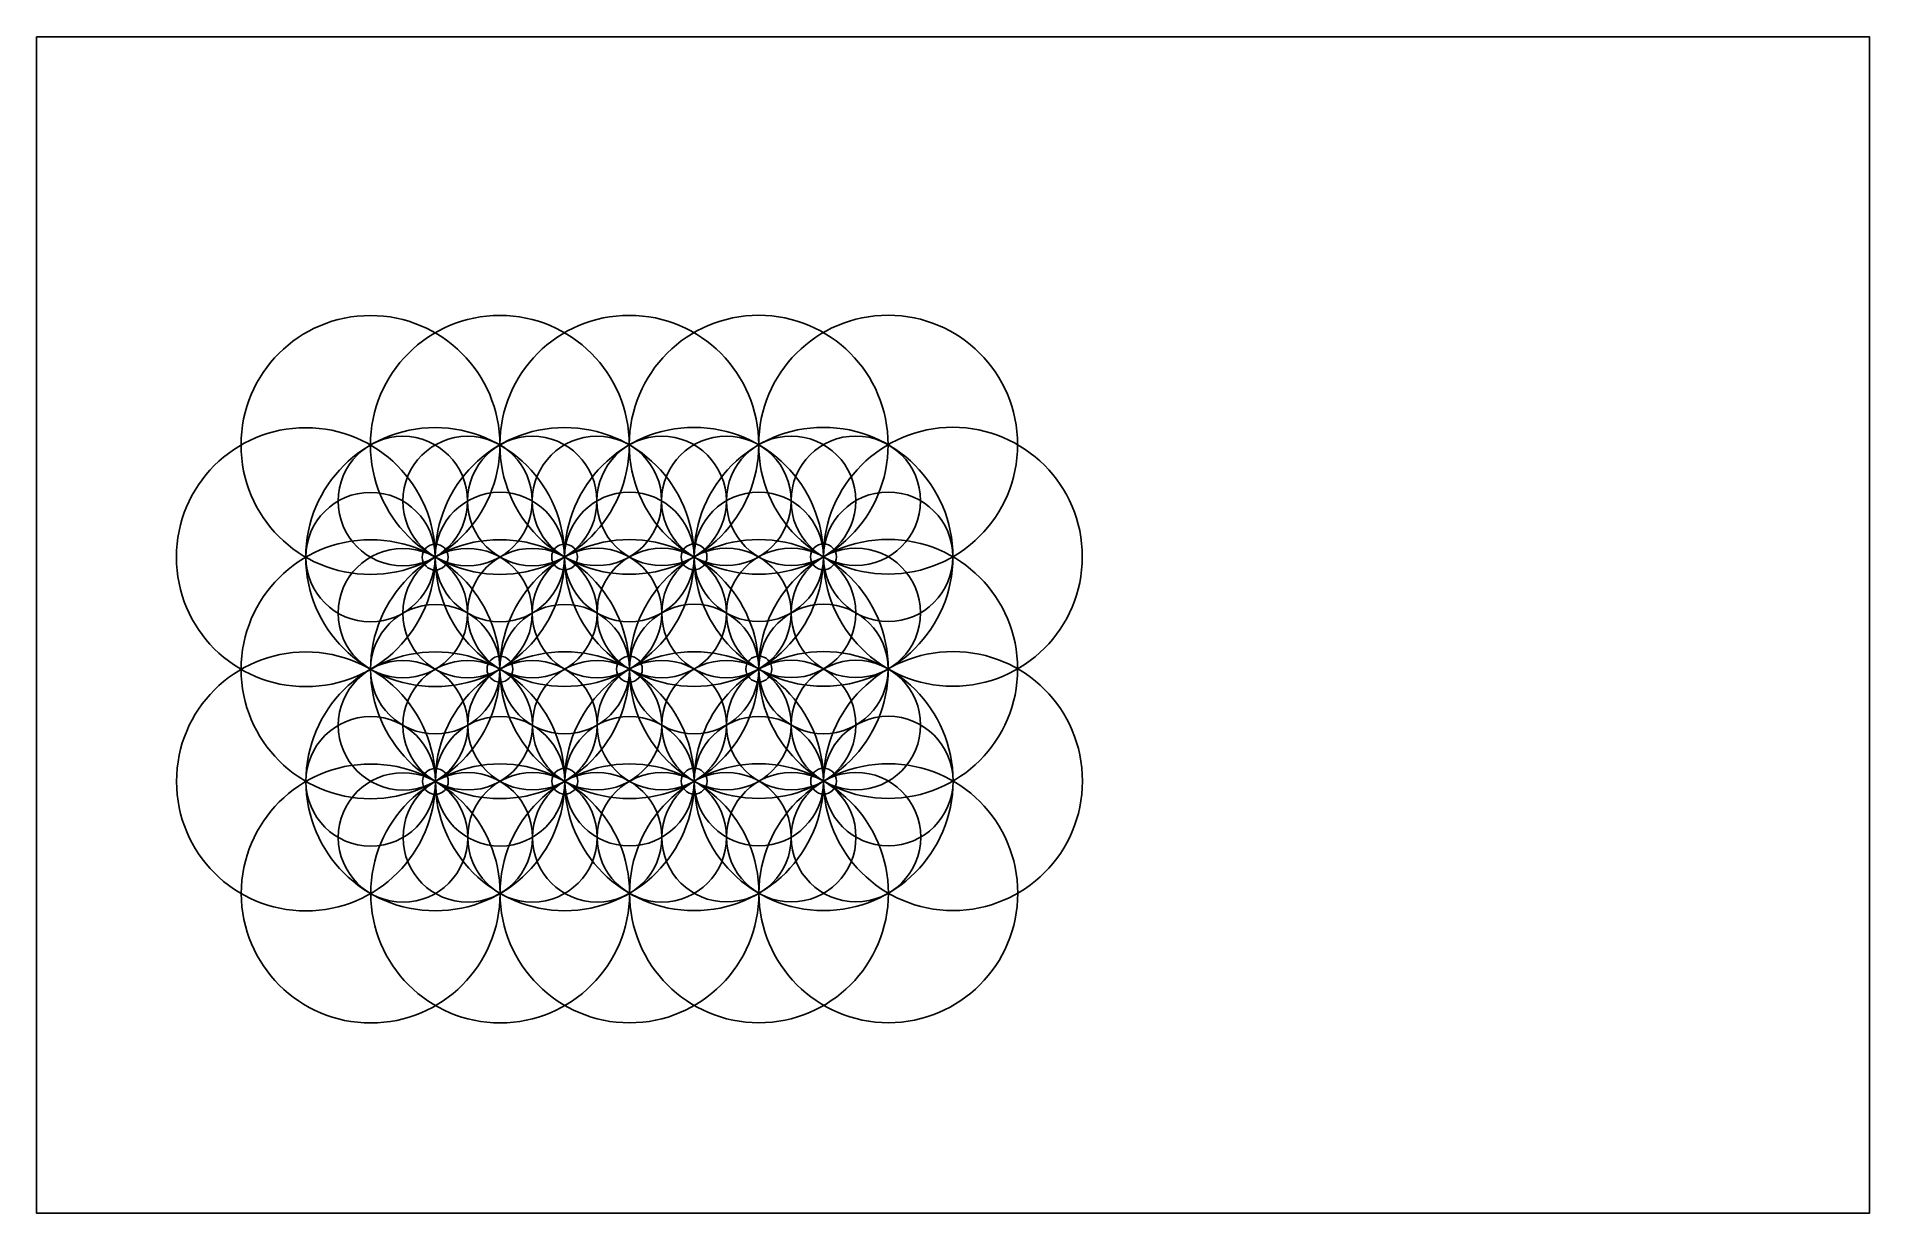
# Model space of a CAD drawing. Extents: x 61 to 1204, y 37 to 771.
import ezdxf

# ---------------------------------------------------------------- set-up
doc = ezdxf.new("R2010")
doc.units = 0
doc.layers.get('0').update_dxf_attribs({"linetype": 'CONTINUOUS'})

msp = doc.modelspace()

# ---------------------------------------------------------------- linework, layer by layer
at = {"color": 7}
msp.add_lwpolyline([(60.525601, 770.57185), (1203.525601, 770.57185), (1203.525601, 37.07185), (60.525601, 37.07185)], close=True, dxfattribs=at)
at = {"color": 4}
for points in [[(349.408337, 516.038477)], [(430.122601, 516.088225)], [(510.836859, 516.137972)], [(591.551124, 516.18772)], [(672.265389, 516.237467)], [(309.094291, 446.113)], [(389.808557, 446.162755)], [(470.522814, 446.212502)], [(551.237079, 446.26225)], [(631.951337, 446.311997)], [(712.665601, 446.361745)], [(349.494504, 376.237277)], [(430.208769, 376.287025)], [(430.208769, 376.287025)], [(510.923026, 376.336772)], [(591.637291, 376.38652)], [(672.351549, 376.436267)], [(309.180459, 306.3118)], [(389.894716, 306.361547)], [(470.608981, 306.411295)], [(551.323239, 306.461042)], [(632.037504, 306.51079)], [(712.751761, 306.560537)], [(349.580671, 236.436077)], [(430.294929, 236.485825)], [(511.009194, 236.535572)], [(591.723459, 236.58532)], [(672.437717, 236.635067)]]:
    msp.add_lwpolyline(points, close=True, dxfattribs=at)
at = {"color": 2}
for points in [[(329.251306, 481.100612)], [(369.608439, 481.12549)], [(409.965572, 481.15036)], [(450.322704, 481.175237)], [(490.679829, 481.200107)], [(531.036961, 481.224985)], [(571.394094, 481.249855)], [(611.751227, 481.274732)], [(309.094284, 446.137877)], [(389.808549, 446.187625)], [(470.522807, 446.237372)], [(551.237071, 446.28712)], [(631.951329, 446.336867)], [(329.294394, 411.200012)], [(369.651519, 411.22489)], [(410.008651, 411.24976)], [(450.365784, 411.274637)], [(490.722916, 411.299507)], [(490.722916, 411.299507)], [(531.080041, 411.324385)], [(571.437174, 411.349255)], [(611.794306, 411.374132)], [(349.494496, 376.262147)], [(430.208762, 376.311895)], [(510.923019, 376.36165)], [(591.637284, 376.411397)], [(329.337474, 341.299412)], [(369.694607, 341.32429)], [(410.051739, 341.34916)], [(450.408864, 341.374037)], [(490.765997, 341.398907)], [(490.765997, 341.398907)], [(531.123129, 341.423785)], [(571.480261, 341.448655)], [(611.837386, 341.473532)], [(309.180452, 306.336677)], [(389.894709, 306.386425)], [(470.608974, 306.436172)], [(551.323232, 306.48592)], [(632.037496, 306.535667)], [(329.380554, 271.398812)], [(369.737686, 271.42369)], [(410.094819, 271.44856)], [(450.451951, 271.473437)], [(490.809077, 271.498307)], [(531.166209, 271.523185)], [(571.523342, 271.548055)], [(611.880474, 271.572932)]]:
    msp.add_lwpolyline(points, close=True, dxfattribs=at)
at = {"color": 1}
for points in [[(317.151429, 446.162755)], [(397.865694, 446.212502)], [(478.579951, 446.26225)], [(559.294216, 446.311997)], [(357.551641, 376.287025)], [(438.265907, 376.336772)], [(518.980164, 376.38652)], [(317.237596, 306.361547)], [(397.951854, 306.411295)], [(478.666119, 306.461042)], [(559.380377, 306.51079)]]:
    msp.add_lwpolyline(points, close=True, dxfattribs=at)
at = {"color": 4}
for points in [[(187.979784, 516.038477), (187.979784, 560.61574), (224.116802, 596.752757), (268.694064, 596.752757)], [(268.694049, 516.088225), (268.694049, 560.665487), (304.831059, 596.802505), (349.408321, 596.802505)], [(268.694064, 596.752757), (313.271326, 596.752757), (349.408337, 560.61574), (349.408337, 516.038477)], [(349.408307, 516.137972), (349.408307, 560.715235), (385.545324, 596.852252), (430.122587, 596.852252)], [(349.408321, 596.802505), (393.985591, 596.802505), (430.122601, 560.665487), (430.122601, 516.088225)], [(430.122571, 516.18772), (430.122571, 560.764982), (466.259581, 596.902), (510.836844, 596.902)], [(430.122587, 596.852252), (474.699849, 596.852252), (510.836859, 560.715235), (510.836859, 516.137972)], [(510.836829, 516.237467), (510.836829, 560.814737), (546.973846, 596.951747), (591.551109, 596.951747)], [(510.836844, 596.902), (555.414114, 596.902), (591.551124, 560.764982), (591.551124, 516.18772)], [(591.551109, 596.951747), (636.128371, 596.951747), (672.265389, 560.814737), (672.265389, 516.237467)], [(147.665739, 446.113), (147.665739, 490.69027), (183.802749, 526.82728), (228.380011, 526.82728)], [(228.379997, 446.162755), (228.379997, 490.740017), (264.517014, 526.877027), (309.094277, 526.877027)], [(228.380011, 526.82728), (272.957281, 526.82728), (309.094291, 490.69027), (309.094291, 446.113)], [(309.094262, 446.212502), (309.094262, 490.789765), (345.231272, 526.926775), (389.808541, 526.926775)], [(309.094277, 526.877027), (353.671539, 526.877027), (389.808557, 490.740017), (389.808557, 446.162755)], [(389.808519, 446.26225), (389.808519, 490.839512), (425.945536, 526.976522), (470.522799, 526.976522)], [(389.808541, 526.926775), (434.385804, 526.926775), (470.522814, 490.789765), (470.522814, 446.212502)], [(470.522784, 446.311997), (470.522784, 490.88926), (506.659794, 527.02627), (551.237064, 527.02627)], [(470.522799, 526.976522), (515.100061, 526.976522), (551.237079, 490.839512), (551.237079, 446.26225)], [(551.237049, 446.361745), (551.237049, 490.939007), (587.374059, 527.076017), (631.951321, 527.076017)], [(551.237064, 527.02627), (595.814326, 527.02627), (631.951337, 490.88926), (631.951337, 446.311997)], [(631.951321, 527.076017), (676.528584, 527.076017), (712.665601, 490.939007), (712.665601, 446.361745)], [(268.694064, 435.324205), (224.116802, 435.324205), (187.979784, 471.461215), (187.979784, 516.038477)], [(349.408321, 435.373952), (304.831059, 435.373952), (268.694049, 471.510962), (268.694049, 516.088225)], [(349.408337, 516.038477), (349.408337, 471.461215), (313.271326, 435.324205), (268.694064, 435.324205)], [(430.122587, 435.4237), (385.545324, 435.4237), (349.408307, 471.56071), (349.408307, 516.137972)], [(430.122601, 516.088225), (430.122601, 471.510962), (393.985591, 435.373952), (349.408321, 435.373952)], [(510.836844, 435.473447), (466.259582, 435.473447), (430.122571, 471.610457), (430.122571, 516.18772)], [(510.836859, 516.137972), (510.836859, 471.56071), (474.699849, 435.4237), (430.122587, 435.4237)], [(591.551109, 435.523195), (546.973847, 435.523195), (510.836829, 471.660205), (510.836829, 516.237467)], [(591.551124, 516.18772), (591.551124, 471.610457), (555.414114, 435.473447), (510.836844, 435.473447)], [(672.265389, 516.237467), (672.265389, 471.660205), (636.128371, 435.523195), (591.551109, 435.523195)], [(228.380011, 365.398727), (183.802749, 365.398727), (147.665739, 401.535737), (147.665739, 446.113)], [(188.065952, 376.237277), (188.065952, 420.81454), (224.202962, 456.95155), (268.780232, 456.95155)], [(309.094277, 365.448475), (264.517014, 365.448475), (228.379997, 401.585485), (228.379997, 446.162755)], [(309.094291, 446.113), (309.094291, 401.535737), (272.957281, 365.398727), (228.380011, 365.398727)], [(268.780216, 376.287025), (268.780216, 420.864287), (304.917226, 457.001305), (349.494489, 457.001305)], [(268.780216, 376.287025), (268.780216, 420.864287), (304.917226, 457.001305), (349.494489, 457.001305)], [(268.780232, 456.95155), (313.357494, 456.95155), (349.494504, 420.81454), (349.494504, 376.237277)], [(389.808541, 365.498222), (345.231272, 365.498222), (309.094262, 401.635232), (309.094262, 446.212502)], [(389.808557, 446.162755), (389.808557, 401.585485), (353.671539, 365.448475), (309.094277, 365.448475)], [(349.494474, 376.336772), (349.494474, 420.914035), (385.631484, 457.051052), (430.208754, 457.051052)], [(349.494489, 457.001305), (394.071752, 457.001305), (430.208769, 420.864287), (430.208769, 376.287025)], [(349.494489, 457.001305), (394.071752, 457.001305), (430.208769, 420.864287), (430.208769, 376.287025)], [(470.522799, 365.54797), (425.945536, 365.54797), (389.808519, 401.68498), (389.808519, 446.26225)], [(470.522814, 446.212502), (470.522814, 401.635232), (434.385804, 365.498222), (389.808541, 365.498222)], [(430.208739, 376.38652), (430.208739, 420.963782), (466.345749, 457.1008), (510.923011, 457.1008)], [(430.208754, 457.051052), (474.786016, 457.051052), (510.923026, 420.914035), (510.923026, 376.336772)], [(551.237064, 365.597717), (506.659794, 365.597717), (470.522784, 401.734727), (470.522784, 446.311997)], [(551.237079, 446.26225), (551.237079, 401.68498), (515.100062, 365.54797), (470.522799, 365.54797)], [(510.922996, 376.436267), (510.922996, 421.01353), (547.060014, 457.150547), (591.637276, 457.150547)], [(510.923011, 457.1008), (555.500274, 457.1008), (591.637291, 420.963782), (591.637291, 376.38652)], [(631.951321, 365.647465), (587.374059, 365.647465), (551.237049, 401.784475), (551.237049, 446.361745)], [(631.951337, 446.311997), (631.951337, 401.734727), (595.814326, 365.597717), (551.237064, 365.597717)], [(591.637276, 457.150547), (636.214539, 457.150547), (672.351549, 421.01353), (672.351549, 376.436267)], [(712.665601, 446.361745), (712.665601, 401.784475), (676.528584, 365.647465), (631.951321, 365.647465)], [(147.751907, 306.3118), (147.751907, 350.889062), (183.888916, 387.02608), (228.466179, 387.02608)], [(228.466164, 306.361547), (228.466164, 350.938817), (264.603182, 387.075827), (309.180444, 387.075827)], [(228.466179, 387.02608), (273.043441, 387.02608), (309.180459, 350.889062), (309.180459, 306.3118)], [(309.180429, 306.411295), (309.180429, 350.988565), (345.317439, 387.125575), (389.894701, 387.125575)], [(309.180444, 387.075827), (353.757706, 387.075827), (389.894716, 350.938817), (389.894716, 306.361547)], [(389.894687, 306.461042), (389.894687, 351.038312), (426.031704, 387.175322), (470.608967, 387.175322)], [(389.894701, 387.125575), (434.471971, 387.125575), (470.608981, 350.988565), (470.608981, 306.411295)], [(470.608951, 306.51079), (470.608951, 351.08806), (506.745961, 387.22507), (551.323224, 387.22507)], [(470.608967, 387.175322), (515.186229, 387.175322), (551.323239, 351.038312), (551.323239, 306.461042)], [(551.323209, 306.560537), (551.323209, 351.137807), (587.460226, 387.274817), (632.037489, 387.274817)], [(551.323224, 387.22507), (595.900494, 387.22507), (632.037504, 351.08806), (632.037504, 306.51079)], [(632.037489, 387.274817), (676.614752, 387.274817), (712.751761, 351.137807), (712.751761, 306.560537)], [(268.780232, 295.522997), (224.202961, 295.522997), (188.065952, 331.660015), (188.065952, 376.237277)], [(349.494489, 295.572745), (304.917226, 295.572745), (268.780216, 331.709762), (268.780216, 376.287025)], [(349.494489, 295.572745), (304.917226, 295.572745), (268.780216, 331.709762), (268.780216, 376.287025)], [(349.494504, 376.237277), (349.494504, 331.660015), (313.357494, 295.522997), (268.780232, 295.522997)], [(430.208754, 295.622492), (385.631484, 295.622492), (349.494474, 331.75951), (349.494474, 376.336772)], [(430.208769, 376.287025), (430.208769, 331.709762), (394.071752, 295.572745), (349.494489, 295.572745)], [(430.208769, 376.287025), (430.208769, 331.709762), (394.071752, 295.572745), (349.494489, 295.572745)], [(510.923011, 295.67224), (466.345749, 295.67224), (430.208739, 331.809257), (430.208739, 376.38652)], [(510.923026, 376.336772), (510.923026, 331.75951), (474.786016, 295.622492), (430.208754, 295.622492)], [(591.637276, 295.721987), (547.060014, 295.721987), (510.922996, 331.859005), (510.922996, 376.436267)], [(591.637291, 376.38652), (591.637291, 331.809257), (555.500274, 295.67224), (510.923011, 295.67224)], [(672.351549, 376.436267), (672.351549, 331.859005), (636.214539, 295.721987), (591.637276, 295.721987)], [(188.152119, 236.436077), (188.152119, 281.01334), (224.289129, 317.15035), (268.866392, 317.15035)], [(268.866377, 236.485825), (268.866377, 281.063087), (305.003394, 317.200097), (349.580657, 317.200097)], [(268.866392, 317.15035), (313.443662, 317.15035), (349.580671, 281.01334), (349.580671, 236.436077)], [(349.580641, 236.535572), (349.580641, 281.112835), (385.717651, 317.249845), (430.294914, 317.249845)], [(349.580657, 317.200097), (394.157919, 317.200097), (430.294929, 281.063087), (430.294929, 236.485825)], [(430.294899, 236.58532), (430.294899, 281.162582), (466.431917, 317.299592), (511.009179, 317.299592)], [(430.294914, 317.249845), (474.872184, 317.249845), (511.009194, 281.112835), (511.009194, 236.535572)], [(511.009164, 236.635067), (511.009164, 281.21233), (547.146174, 317.34934), (591.723436, 317.34934)], [(511.009179, 317.299592), (555.586441, 317.299592), (591.723459, 281.162582), (591.723459, 236.58532)], [(591.723436, 317.34934), (636.300707, 317.34934), (672.437717, 281.21233), (672.437717, 236.635067)], [(228.466179, 225.597527), (183.888916, 225.597527), (147.751907, 261.734537), (147.751907, 306.3118)], [(309.180444, 225.647275), (264.603182, 225.647275), (228.466164, 261.784285), (228.466164, 306.361547)], [(309.180459, 306.3118), (309.180459, 261.734537), (273.043441, 225.597527), (228.466179, 225.597527)], [(389.894701, 225.697022), (345.317439, 225.697022), (309.180429, 261.834032), (309.180429, 306.411295)], [(389.894716, 306.361547), (389.894716, 261.784285), (353.757706, 225.647275), (309.180444, 225.647275)], [(470.608967, 225.74677), (426.031704, 225.74677), (389.894687, 261.88378), (389.894687, 306.461042)], [(470.608981, 306.411295), (470.608981, 261.834032), (434.471971, 225.697022), (389.894701, 225.697022)], [(551.323224, 225.796517), (506.745961, 225.796517), (470.608951, 261.933527), (470.608951, 306.51079)], [(551.323239, 306.461042), (551.323239, 261.88378), (515.186229, 225.74677), (470.608967, 225.74677)], [(632.037489, 225.846265), (587.460227, 225.846265), (551.323209, 261.983275), (551.323209, 306.560537)], [(632.037504, 306.51079), (632.037504, 261.933527), (595.900494, 225.796517), (551.323224, 225.796517)], [(712.751761, 306.560537), (712.751761, 261.983275), (676.614752, 225.846265), (632.037489, 225.846265)], [(268.866392, 155.721797), (224.289129, 155.721797), (188.152119, 191.858807), (188.152119, 236.436077)], [(349.580657, 155.771545), (305.003394, 155.771545), (268.866377, 191.908555), (268.866377, 236.485825)], [(349.580671, 236.436077), (349.580671, 191.858807), (313.443662, 155.721797), (268.866392, 155.721797)], [(430.294914, 155.821292), (385.717651, 155.821292), (349.580641, 191.95831), (349.580641, 236.535572)], [(430.294929, 236.485825), (430.294929, 191.908555), (394.157919, 155.771545), (349.580657, 155.771545)], [(511.009179, 155.87104), (466.431917, 155.87104), (430.294899, 192.008057), (430.294899, 236.58532)], [(511.009194, 236.535572), (511.009194, 191.95831), (474.872184, 155.821292), (430.294914, 155.821292)], [(591.723436, 155.920787), (547.146174, 155.920787), (511.009164, 192.057805), (511.009164, 236.635067)], [(591.723459, 236.58532), (591.723459, 192.008057), (555.586442, 155.87104), (511.009179, 155.87104)], [(672.437717, 236.635067), (672.437717, 192.057805), (636.300707, 155.920787), (591.723436, 155.920787)]]:
    msp.add_open_spline(points, degree=3, dxfattribs=at)
at = {"color": 2}
for points in [[(248.537034, 481.100612), (248.537034, 503.389247), (266.605539, 521.457752), (288.894166, 521.457752)], [(288.894159, 481.12549), (288.894159, 503.414117), (306.962671, 521.48263), (329.251299, 521.48263)], [(288.894166, 521.457752), (311.182801, 521.457752), (329.251306, 503.389247), (329.251306, 481.100612)], [(329.251291, 481.15036), (329.251291, 503.438995), (347.319796, 521.5075), (369.608431, 521.5075)], [(329.251299, 521.48263), (351.539934, 521.48263), (369.608439, 503.414117), (369.608439, 481.12549)], [(369.608424, 481.175237), (369.608424, 503.463865), (387.676929, 521.532377), (409.965564, 521.532377)], [(369.608431, 521.5075), (391.897066, 521.5075), (409.965572, 503.438995), (409.965572, 481.15036)], [(409.965556, 481.200107), (409.965556, 503.488742), (428.034061, 521.557247), (450.322689, 521.557247)], [(409.965564, 521.532377), (432.254191, 521.532377), (450.322704, 503.463865), (450.322704, 481.175237)], [(450.322681, 481.224985), (450.322681, 503.51362), (468.391194, 521.582125), (490.679822, 521.582125)], [(450.322689, 521.557247), (472.611324, 521.557247), (490.679829, 503.488742), (490.679829, 481.200107)], [(490.679814, 481.249855), (490.679814, 503.53849), (508.748319, 521.606995), (531.036954, 521.606995)], [(490.679822, 521.582125), (512.968457, 521.582125), (531.036961, 503.51362), (531.036961, 481.224985)], [(531.036946, 481.274732), (531.036946, 503.563367), (549.105451, 521.631872), (571.394086, 521.631872)], [(531.036954, 521.606995), (553.325589, 521.606995), (571.394094, 503.53849), (571.394094, 481.249855)], [(571.394086, 521.631872), (593.682714, 521.631872), (611.751227, 503.563367), (611.751227, 481.274732)], [(228.380004, 446.137877), (228.380004, 468.426512), (246.448516, 486.495017), (268.737144, 486.495017)], [(288.894166, 440.74348), (266.605539, 440.74348), (248.537034, 458.811985), (248.537034, 481.100612)], [(268.737144, 486.495017), (291.025779, 486.495017), (309.094284, 468.426512), (309.094284, 446.137877)], [(329.251299, 440.76835), (306.962671, 440.76835), (288.894159, 458.836855), (288.894159, 481.12549)], [(329.251306, 481.100612), (329.251306, 458.811985), (311.182801, 440.74348), (288.894166, 440.74348)], [(309.094269, 446.187625), (309.094269, 468.47626), (327.162774, 486.544765), (349.451409, 486.544765)], [(369.608431, 440.793227), (347.319796, 440.793227), (329.251291, 458.861732), (329.251291, 481.15036)], [(369.608439, 481.12549), (369.608439, 458.836855), (351.539934, 440.76835), (329.251299, 440.76835)], [(349.451409, 486.544765), (371.740036, 486.544765), (389.808549, 468.47626), (389.808549, 446.187625)], [(409.965564, 440.818097), (387.676929, 440.818097), (369.608424, 458.886602), (369.608424, 481.175237)], [(409.965572, 481.15036), (409.965572, 458.861732), (391.897066, 440.793227), (369.608431, 440.793227)], [(389.808534, 446.237372), (389.808534, 468.526007), (407.877039, 486.594512), (430.165667, 486.594512)], [(450.322689, 440.842975), (428.034061, 440.842975), (409.965556, 458.91148), (409.965556, 481.200107)], [(450.322704, 481.175237), (450.322704, 458.886602), (432.254191, 440.818097), (409.965564, 440.818097)], [(430.165667, 486.594512), (452.454301, 486.594512), (470.522807, 468.526007), (470.522807, 446.237372)], [(490.679822, 440.867845), (468.391194, 440.867845), (450.322681, 458.93635), (450.322681, 481.224985)], [(490.679829, 481.200107), (490.679829, 458.91148), (472.611324, 440.842975), (450.322689, 440.842975)], [(470.522791, 446.28712), (470.522791, 468.575755), (488.591296, 486.64426), (510.879931, 486.64426)], [(531.036954, 440.892722), (508.748319, 440.892722), (490.679814, 458.961227), (490.679814, 481.249855)], [(531.036961, 481.224985), (531.036961, 458.93635), (512.968457, 440.867845), (490.679822, 440.867845)], [(510.879931, 486.64426), (533.168559, 486.64426), (551.237071, 468.575755), (551.237071, 446.28712)], [(571.394086, 440.917592), (549.105451, 440.917592), (531.036946, 458.986097), (531.036946, 481.274732)], [(571.394094, 481.249855), (571.394094, 458.961227), (553.325589, 440.892722), (531.036954, 440.892722)], [(551.237056, 446.336867), (551.237056, 468.625502), (569.305561, 486.694007), (591.594189, 486.694007)], [(611.751227, 481.274732), (611.751227, 458.986097), (593.682714, 440.917592), (571.394086, 440.917592)], [(591.594189, 486.694007), (613.882824, 486.694007), (631.951329, 468.625502), (631.951329, 446.336867)], [(268.737144, 405.780737), (246.448516, 405.780737), (228.380004, 423.849242), (228.380004, 446.137877)], [(248.580114, 411.200012), (248.580114, 433.488647), (266.648619, 451.557152), (288.937254, 451.557152)], [(309.094284, 446.137877), (309.094284, 423.849242), (291.025779, 405.780737), (268.737144, 405.780737)], [(288.937247, 411.22489), (288.937247, 433.513517), (307.005751, 451.58203), (329.294386, 451.58203)], [(288.937254, 451.557152), (311.225881, 451.557152), (329.294394, 433.488647), (329.294394, 411.200012)], [(349.451409, 405.830485), (327.162774, 405.830485), (309.094269, 423.89899), (309.094269, 446.187625)], [(329.294379, 411.24976), (329.294379, 433.538395), (347.362884, 451.6069), (369.651511, 451.6069)], [(329.294386, 451.58203), (351.583014, 451.58203), (369.651519, 433.513517), (369.651519, 411.22489)], [(389.808549, 446.187625), (389.808549, 423.89899), (371.740036, 405.830485), (349.451409, 405.830485)], [(369.651504, 411.274637), (369.651504, 433.563265), (387.720016, 451.631777), (410.008644, 451.631777)], [(369.651511, 451.6069), (391.940146, 451.6069), (410.008651, 433.538395), (410.008651, 411.24976)], [(430.165667, 405.880232), (407.877039, 405.880232), (389.808534, 423.948737), (389.808534, 446.237372)], [(410.008636, 411.299507), (410.008636, 433.588142), (428.077141, 451.656647), (450.365776, 451.656647)], [(410.008636, 411.299507), (410.008636, 433.588142), (428.077141, 451.656647), (450.365776, 451.656647)], [(410.008644, 451.631777), (432.297279, 451.631777), (450.365784, 433.563265), (450.365784, 411.274637)], [(470.522807, 446.237372), (470.522807, 423.948737), (452.454302, 405.880232), (430.165667, 405.880232)], [(450.365769, 411.324385), (450.365769, 433.613012), (468.434274, 451.681525), (490.722909, 451.681525)], [(450.365776, 451.656647), (472.654404, 451.656647), (490.722916, 433.588142), (490.722916, 411.299507)], [(450.365776, 451.656647), (472.654404, 451.656647), (490.722916, 433.588142), (490.722916, 411.299507)], [(510.879931, 405.92998), (488.591296, 405.92998), (470.522791, 423.998492), (470.522791, 446.28712)], [(490.722901, 411.349255), (490.722901, 433.63789), (508.791406, 451.706395), (531.080034, 451.706395)], [(490.722909, 451.681525), (513.011536, 451.681525), (531.080041, 433.613012), (531.080041, 411.324385)], [(551.237071, 446.28712), (551.237071, 423.998492), (533.168559, 405.92998), (510.879931, 405.92998)], [(531.080027, 411.374132), (531.080027, 433.66276), (549.148539, 451.731272), (571.437166, 451.731272)], [(531.080034, 451.706395), (553.368669, 451.706395), (571.437174, 433.63789), (571.437174, 411.349255)], [(591.594189, 405.979727), (569.305562, 405.979727), (551.237056, 424.04824), (551.237056, 446.336867)], [(571.437166, 451.731272), (593.725801, 451.731272), (611.794306, 433.66276), (611.794306, 411.374132)], [(631.951329, 446.336867), (631.951329, 424.04824), (613.882824, 405.979727), (591.594189, 405.979727)], [(268.780224, 376.262147), (268.780224, 398.550782), (286.848729, 416.619287), (309.137356, 416.619287)], [(309.137356, 416.619287), (331.425992, 416.619287), (349.494496, 398.550782), (349.494496, 376.262147)], [(349.494482, 376.311895), (349.494482, 398.60053), (367.562986, 416.669035), (389.851621, 416.669035)], [(389.851621, 416.669035), (412.140257, 416.669035), (430.208762, 398.60053), (430.208762, 376.311895)], [(430.208747, 376.36165), (430.208747, 398.650277), (448.277252, 416.718782), (470.565879, 416.718782)], [(470.565879, 416.718782), (492.854514, 416.718782), (510.923019, 398.650277), (510.923019, 376.36165)], [(510.923004, 376.411397), (510.923004, 398.700025), (528.991509, 416.76853), (551.280144, 416.76853)], [(551.280144, 416.76853), (573.568779, 416.76853), (591.637284, 398.700025), (591.637284, 376.411397)], [(288.937254, 370.842872), (266.648619, 370.842872), (248.580114, 388.911385), (248.580114, 411.200012)], [(329.294386, 370.86775), (307.005751, 370.86775), (288.937247, 388.936255), (288.937247, 411.22489)], [(329.294394, 411.200012), (329.294394, 388.911385), (311.225882, 370.842872), (288.937254, 370.842872)], [(369.651511, 370.89262), (347.362884, 370.89262), (329.294379, 388.961132), (329.294379, 411.24976)], [(369.651519, 411.22489), (369.651519, 388.936255), (351.583014, 370.86775), (329.294386, 370.86775)], [(410.008644, 370.917497), (387.720017, 370.917497), (369.651504, 388.986002), (369.651504, 411.274637)], [(410.008651, 411.24976), (410.008651, 388.961132), (391.940146, 370.89262), (369.651511, 370.89262)], [(450.365776, 370.942375), (428.077141, 370.942375), (410.008636, 389.01088), (410.008636, 411.299507)], [(450.365776, 370.942375), (428.077141, 370.942375), (410.008636, 389.01088), (410.008636, 411.299507)], [(450.365784, 411.274637), (450.365784, 388.986002), (432.297279, 370.917497), (410.008644, 370.917497)], [(490.722909, 370.967245), (468.434274, 370.967245), (450.365769, 389.03575), (450.365769, 411.324385)], [(490.722916, 411.299507), (490.722916, 389.01088), (472.654404, 370.942375), (450.365776, 370.942375)], [(490.722916, 411.299507), (490.722916, 389.01088), (472.654404, 370.942375), (450.365776, 370.942375)], [(531.080034, 370.992122), (508.791406, 370.992122), (490.722901, 389.060627), (490.722901, 411.349255)], [(531.080041, 411.324385), (531.080041, 389.03575), (513.011537, 370.967245), (490.722909, 370.967245)], [(571.437166, 371.016992), (549.148539, 371.016992), (531.080027, 389.085497), (531.080027, 411.374132)], [(571.437174, 411.349255), (571.437174, 389.060627), (553.368669, 370.992122), (531.080034, 370.992122)], [(611.794306, 411.374132), (611.794306, 389.085497), (593.725801, 371.016992), (571.437166, 371.016992)], [(248.623194, 341.299412), (248.623194, 363.588047), (266.691707, 381.656552), (288.980334, 381.656552)], [(288.980326, 341.32429), (288.980326, 363.612917), (307.048832, 381.681422), (329.337467, 381.681422)], [(288.980334, 381.656552), (311.268969, 381.656552), (329.337474, 363.588047), (329.337474, 341.299412)], [(329.337459, 341.34916), (329.337459, 363.637795), (347.405964, 381.7063), (369.694599, 381.7063)], [(329.337467, 381.681422), (351.626102, 381.681422), (369.694607, 363.612917), (369.694607, 341.32429)], [(369.694591, 341.374037), (369.694591, 363.662665), (387.763096, 381.73117), (410.051724, 381.73117)], [(369.694599, 381.7063), (391.983227, 381.7063), (410.051739, 363.637795), (410.051739, 341.34916)], [(410.051716, 341.398907), (410.051716, 363.687542), (428.120229, 381.756047), (450.408856, 381.756047)], [(410.051716, 341.398907), (410.051716, 363.687542), (428.120229, 381.756047), (450.408856, 381.756047)], [(410.051724, 381.73117), (432.340359, 381.73117), (450.408864, 363.662665), (450.408864, 341.374037)], [(450.408849, 341.423785), (450.408849, 363.712412), (468.477354, 381.780917), (490.765989, 381.780917)], [(450.408856, 381.756047), (472.697491, 381.756047), (490.765997, 363.687542), (490.765997, 341.398907)], [(450.408856, 381.756047), (472.697491, 381.756047), (490.765997, 363.687542), (490.765997, 341.398907)], [(490.765981, 341.448655), (490.765981, 363.73729), (508.834486, 381.805795), (531.123122, 381.805795)], [(490.765989, 381.780917), (513.054624, 381.780917), (531.123129, 363.712412), (531.123129, 341.423785)], [(531.123114, 341.473532), (531.123114, 363.76216), (549.191619, 381.830672), (571.480254, 381.830672)], [(531.123122, 381.805795), (553.411749, 381.805795), (571.480261, 363.73729), (571.480261, 341.448655)], [(571.480254, 381.830672), (593.768881, 381.830672), (611.837386, 363.76216), (611.837386, 341.473532)], [(309.137356, 335.905015), (286.848729, 335.905015), (268.780224, 353.97352), (268.780224, 376.262147)], [(349.494496, 376.262147), (349.494496, 353.97352), (331.425992, 335.905015), (309.137356, 335.905015)], [(389.851621, 335.954762), (367.562986, 335.954762), (349.494482, 354.023267), (349.494482, 376.311895)], [(430.208762, 376.311895), (430.208762, 354.023267), (412.140257, 335.954762), (389.851621, 335.954762)], [(470.565879, 336.00451), (448.277252, 336.00451), (430.208747, 354.073015), (430.208747, 376.36165)], [(510.923019, 376.36165), (510.923019, 354.073015), (492.854514, 336.00451), (470.565879, 336.00451)], [(551.280144, 336.054257), (528.991509, 336.054257), (510.923004, 354.122762), (510.923004, 376.411397)], [(591.637284, 376.411397), (591.637284, 354.122762), (573.568779, 336.054257), (551.280144, 336.054257)], [(228.466172, 306.336677), (228.466172, 328.625305), (246.534676, 346.693817), (268.823311, 346.693817)], [(268.823311, 346.693817), (291.111946, 346.693817), (309.180452, 328.625305), (309.180452, 306.336677)], [(309.180436, 306.386425), (309.180436, 328.675052), (327.248942, 346.743565), (349.537577, 346.743565)], [(349.537577, 346.743565), (371.826204, 346.743565), (389.894709, 328.675052), (389.894709, 306.386425)], [(389.894694, 306.436172), (389.894694, 328.7248), (407.963199, 346.793312), (430.251834, 346.793312)], [(430.251834, 346.793312), (452.540469, 346.793312), (470.608974, 328.7248), (470.608974, 306.436172)], [(470.608959, 306.48592), (470.608959, 328.774555), (488.677464, 346.84306), (510.966099, 346.84306)], [(510.966099, 346.84306), (533.254726, 346.84306), (551.323232, 328.774555), (551.323232, 306.48592)], [(551.323216, 306.535667), (551.323216, 328.824302), (569.391721, 346.892807), (591.680357, 346.892807)], [(591.680357, 346.892807), (613.968991, 346.892807), (632.037496, 328.824302), (632.037496, 306.535667)], [(288.980334, 300.942272), (266.691707, 300.942272), (248.623194, 319.010777), (248.623194, 341.299412)], [(329.337467, 300.96715), (307.048832, 300.96715), (288.980326, 319.035655), (288.980326, 341.32429)], [(329.337474, 341.299412), (329.337474, 319.010777), (311.268969, 300.942272), (288.980334, 300.942272)], [(369.694599, 300.99202), (347.405964, 300.99202), (329.337459, 319.060532), (329.337459, 341.34916)], [(369.694607, 341.32429), (369.694607, 319.035655), (351.626102, 300.96715), (329.337467, 300.96715)], [(410.051724, 301.016897), (387.763096, 301.016897), (369.694591, 319.085402), (369.694591, 341.374037)], [(410.051739, 341.34916), (410.051739, 319.060532), (391.983227, 300.99202), (369.694599, 300.99202)], [(450.408856, 301.041767), (428.120229, 301.041767), (410.051716, 319.11028), (410.051716, 341.398907)], [(450.408856, 301.041767), (428.120229, 301.041767), (410.051716, 319.11028), (410.051716, 341.398907)], [(450.408864, 341.374037), (450.408864, 319.085402), (432.340359, 301.016897), (410.051724, 301.016897)], [(490.765989, 301.066645), (468.477354, 301.066645), (450.408849, 319.13515), (450.408849, 341.423785)], [(490.765997, 341.398907), (490.765997, 319.11028), (472.697492, 301.041767), (450.408856, 301.041767)], [(490.765997, 341.398907), (490.765997, 319.11028), (472.697492, 301.041767), (450.408856, 301.041767)], [(531.123122, 301.091515), (508.834487, 301.091515), (490.765981, 319.160027), (490.765981, 341.448655)], [(531.123129, 341.423785), (531.123129, 319.13515), (513.054624, 301.066645), (490.765989, 301.066645)], [(571.480254, 301.116392), (549.191619, 301.116392), (531.123114, 319.184897), (531.123114, 341.473532)], [(571.480261, 341.448655), (571.480261, 319.160027), (553.411749, 301.091515), (531.123122, 301.091515)], [(611.837386, 341.473532), (611.837386, 319.184897), (593.768882, 301.116392), (571.480254, 301.116392)], [(248.666282, 271.398812), (248.666282, 293.687447), (266.734786, 311.755952), (289.023422, 311.755952)], [(289.023414, 271.42369), (289.023414, 293.712317), (307.091919, 311.780822), (329.380546, 311.780822)], [(289.023422, 311.755952), (311.312049, 311.755952), (329.380554, 293.687447), (329.380554, 271.398812)], [(329.380539, 271.44856), (329.380539, 293.737195), (347.449044, 311.8057), (369.737679, 311.8057)], [(329.380546, 311.780822), (351.669181, 311.780822), (369.737686, 293.712317), (369.737686, 271.42369)], [(369.737671, 271.473437), (369.737671, 293.762065), (387.806176, 311.83057), (410.094811, 311.83057)], [(369.737679, 311.8057), (392.026314, 311.8057), (410.094819, 293.737195), (410.094819, 271.44856)], [(410.094804, 271.498307), (410.094804, 293.786942), (428.163309, 311.855447), (450.451944, 311.855447)], [(410.094811, 311.83057), (432.383439, 311.83057), (450.451951, 293.762065), (450.451951, 271.473437)], [(450.451936, 271.523185), (450.451936, 293.811812), (468.520441, 311.880317), (490.809069, 311.880317)], [(450.451944, 311.855447), (472.740571, 311.855447), (490.809077, 293.786942), (490.809077, 271.498307)], [(490.809061, 271.548055), (490.809061, 293.83669), (508.877574, 311.905195), (531.166201, 311.905195)], [(490.809069, 311.880317), (513.097704, 311.880317), (531.166209, 293.811812), (531.166209, 271.523185)], [(531.166194, 271.572932), (531.166194, 293.86156), (549.234699, 311.930065), (571.523334, 311.930065)], [(531.166201, 311.905195), (553.454836, 311.905195), (571.523342, 293.83669), (571.523342, 271.548055)], [(571.523334, 311.930065), (593.811969, 311.930065), (611.880474, 293.86156), (611.880474, 271.572932)], [(268.823311, 265.979537), (246.534676, 265.979537), (228.466172, 284.048042), (228.466172, 306.336677)], [(309.180452, 306.336677), (309.180452, 284.048042), (291.111946, 265.979537), (268.823311, 265.979537)], [(349.537577, 266.029285), (327.248942, 266.029285), (309.180436, 284.09779), (309.180436, 306.386425)], [(389.894709, 306.386425), (389.894709, 284.09779), (371.826204, 266.029285), (349.537577, 266.029285)], [(430.251834, 266.079032), (407.963199, 266.079032), (389.894694, 284.147537), (389.894694, 306.436172)], [(470.608974, 306.436172), (470.608974, 284.147537), (452.540469, 266.079032), (430.251834, 266.079032)], [(510.966099, 266.12878), (488.677464, 266.12878), (470.608959, 284.197285), (470.608959, 306.48592)], [(551.323232, 306.48592), (551.323232, 284.197285), (533.254727, 266.12878), (510.966099, 266.12878)], [(591.680357, 266.178527), (569.391722, 266.178527), (551.323216, 284.247032), (551.323216, 306.535667)], [(632.037496, 306.535667), (632.037496, 284.247032), (613.968992, 266.178527), (591.680357, 266.178527)], [(289.023422, 231.041672), (266.734786, 231.041672), (248.666282, 249.110177), (248.666282, 271.398812)], [(329.380546, 231.06655), (307.091919, 231.06655), (289.023414, 249.135055), (289.023414, 271.42369)], [(329.380554, 271.398812), (329.380554, 249.110177), (311.312049, 231.041672), (289.023422, 231.041672)], [(369.737679, 231.09142), (347.449044, 231.09142), (329.380539, 249.159925), (329.380539, 271.44856)], [(369.737686, 271.42369), (369.737686, 249.135055), (351.669181, 231.06655), (329.380546, 231.06655)], [(410.094811, 231.116297), (387.806176, 231.116297), (369.737671, 249.184802), (369.737671, 271.473437)], [(410.094819, 271.44856), (410.094819, 249.159925), (392.026314, 231.09142), (369.737679, 231.09142)], [(450.451944, 231.141167), (428.163309, 231.141167), (410.094804, 249.209672), (410.094804, 271.498307)], [(450.451951, 271.473437), (450.451951, 249.184802), (432.383439, 231.116297), (410.094811, 231.116297)], [(490.809069, 231.166045), (468.520441, 231.166045), (450.451936, 249.23455), (450.451936, 271.523185)], [(490.809077, 271.498307), (490.809077, 249.209672), (472.740572, 231.141167), (450.451944, 231.141167)], [(531.166201, 231.190915), (508.877574, 231.190915), (490.809061, 249.259427), (490.809061, 271.548055)], [(531.166209, 271.523185), (531.166209, 249.23455), (513.097704, 231.166045), (490.809069, 231.166045)], [(571.523334, 231.215792), (549.234699, 231.215792), (531.166194, 249.284297), (531.166194, 271.572932)], [(571.523342, 271.548055), (571.523342, 249.259427), (553.454837, 231.190915), (531.166201, 231.190915)], [(611.880474, 271.572932), (611.880474, 249.284297), (593.811969, 231.215792), (571.523334, 231.215792)]]:
    msp.add_open_spline(points, degree=3, dxfattribs=at)
at = {"color": 1}
for points in [[(301.037124, 446.162755), (301.037124, 450.612595), (304.644437, 454.219907), (309.094277, 454.219907)], [(309.094277, 438.105602), (304.644437, 438.105602), (301.037124, 441.712907), (301.037124, 446.162755)], [(309.094277, 454.219907), (313.544116, 454.219907), (317.151429, 450.612595), (317.151429, 446.162755)], [(317.151429, 446.162755), (317.151429, 441.712907), (313.544116, 438.105602), (309.094277, 438.105602)], [(381.751389, 446.212502), (381.751389, 450.662342), (385.358694, 454.269655), (389.808541, 454.269655)], [(389.808541, 438.15535), (385.358694, 438.15535), (381.751389, 441.762655), (381.751389, 446.212502)], [(389.808541, 454.269655), (394.258381, 454.269655), (397.865694, 450.662342), (397.865694, 446.212502)], [(397.865694, 446.212502), (397.865694, 441.762655), (394.258381, 438.15535), (389.808541, 438.15535)], [(462.465646, 446.26225), (462.465646, 450.71209), (466.072959, 454.319402), (470.522799, 454.319402)], [(470.522799, 438.205097), (466.072959, 438.205097), (462.465646, 441.812402), (462.465646, 446.26225)], [(470.522799, 454.319402), (474.972639, 454.319402), (478.579951, 450.71209), (478.579951, 446.26225)], [(478.579951, 446.26225), (478.579951, 441.812402), (474.972639, 438.205097), (470.522799, 438.205097)], [(543.179911, 446.311997), (543.179911, 450.761837), (546.787216, 454.36915), (551.237064, 454.36915)], [(551.237064, 438.254845), (546.787216, 438.254845), (543.179911, 441.86215), (543.179911, 446.311997)], [(551.237064, 454.36915), (555.686904, 454.36915), (559.294216, 450.761837), (559.294216, 446.311997)], [(559.294216, 446.311997), (559.294216, 441.86215), (555.686904, 438.254845), (551.237064, 438.254845)], [(341.437337, 376.287025), (341.437337, 380.736865), (345.044649, 384.344177), (349.494489, 384.344177)], [(349.494489, 384.344177), (353.944329, 384.344177), (357.551641, 380.736865), (357.551641, 376.287025)], [(422.151602, 376.336772), (422.151602, 380.786612), (425.758907, 384.393925), (430.208754, 384.393925)], [(430.208754, 384.393925), (434.658594, 384.393925), (438.265907, 380.786612), (438.265907, 376.336772)], [(502.865859, 376.38652), (502.865859, 380.83636), (506.473171, 384.443672), (510.923011, 384.443672)], [(510.923011, 384.443672), (515.372859, 384.443672), (518.980164, 380.83636), (518.980164, 376.38652)], [(349.494489, 368.229872), (345.044649, 368.229872), (341.437337, 371.837185), (341.437337, 376.287025)], [(357.551641, 376.287025), (357.551641, 371.837185), (353.944329, 368.229872), (349.494489, 368.229872)], [(430.208754, 368.27962), (425.758907, 368.27962), (422.151602, 371.886932), (422.151602, 376.336772)], [(438.265907, 376.336772), (438.265907, 371.886932), (434.658594, 368.27962), (430.208754, 368.27962)], [(510.923011, 368.329367), (506.473171, 368.329367), (502.865859, 371.93668), (502.865859, 376.38652)], [(518.980164, 376.38652), (518.980164, 371.93668), (515.372859, 368.329367), (510.923011, 368.329367)], [(301.123292, 306.361547), (301.123292, 310.811395), (304.730597, 314.4187), (309.180444, 314.4187)], [(309.180444, 314.4187), (313.630284, 314.4187), (317.237596, 310.811395), (317.237596, 306.361547)], [(381.837549, 306.411295), (381.837549, 310.861142), (385.444862, 314.468447), (389.894701, 314.468447)], [(389.894701, 314.468447), (394.344549, 314.468447), (397.951854, 310.861142), (397.951854, 306.411295)], [(462.551814, 306.461042), (462.551814, 310.91089), (466.159119, 314.518195), (470.608966, 314.518195)], [(470.608966, 314.518195), (475.058806, 314.518195), (478.666119, 310.91089), (478.666119, 306.461042)], [(543.266071, 306.51079), (543.266071, 310.960637), (546.873384, 314.567942), (551.323224, 314.567942)], [(551.323224, 314.567942), (555.773071, 314.567942), (559.380377, 310.960637), (559.380377, 306.51079)], [(309.180444, 298.304395), (304.730597, 298.304395), (301.123292, 301.911707), (301.123292, 306.361547)], [(317.237596, 306.361547), (317.237596, 301.911707), (313.630284, 298.304395), (309.180444, 298.304395)], [(389.894701, 298.354142), (385.444862, 298.354142), (381.837549, 301.961455), (381.837549, 306.411295)], [(397.951854, 306.411295), (397.951854, 301.961455), (394.344549, 298.354142), (389.894701, 298.354142)], [(470.608966, 298.40389), (466.159119, 298.40389), (462.551814, 302.011202), (462.551814, 306.461042)], [(478.666119, 306.461042), (478.666119, 302.011202), (475.058806, 298.40389), (470.608966, 298.40389)], [(551.323224, 298.453637), (546.873384, 298.453637), (543.266071, 302.06095), (543.266071, 306.51079)], [(559.380377, 306.51079), (559.380377, 302.06095), (555.773071, 298.453637), (551.323224, 298.453637)]]:
    msp.add_open_spline(points, degree=3, dxfattribs=at)

doc.saveas('drawing.dxf')
